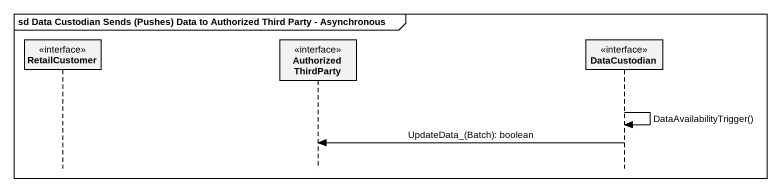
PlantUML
@startuml
mainframe sd Data Custodian Sends (Pushes) Data to Authorized Third Party - Asynchronous
hide footbox
participant RetailCustomer <<interface>>
participant "Authorized ThirdParty" as Authorized_ThirdParty <<interface>>
participant DataCustodian <<interface>>

DataCustodian -> DataCustodian : DataAvailabilityTrigger()
DataCustodian -> Authorized_ThirdParty : UpdateData_(Batch): boolean
@enduml
